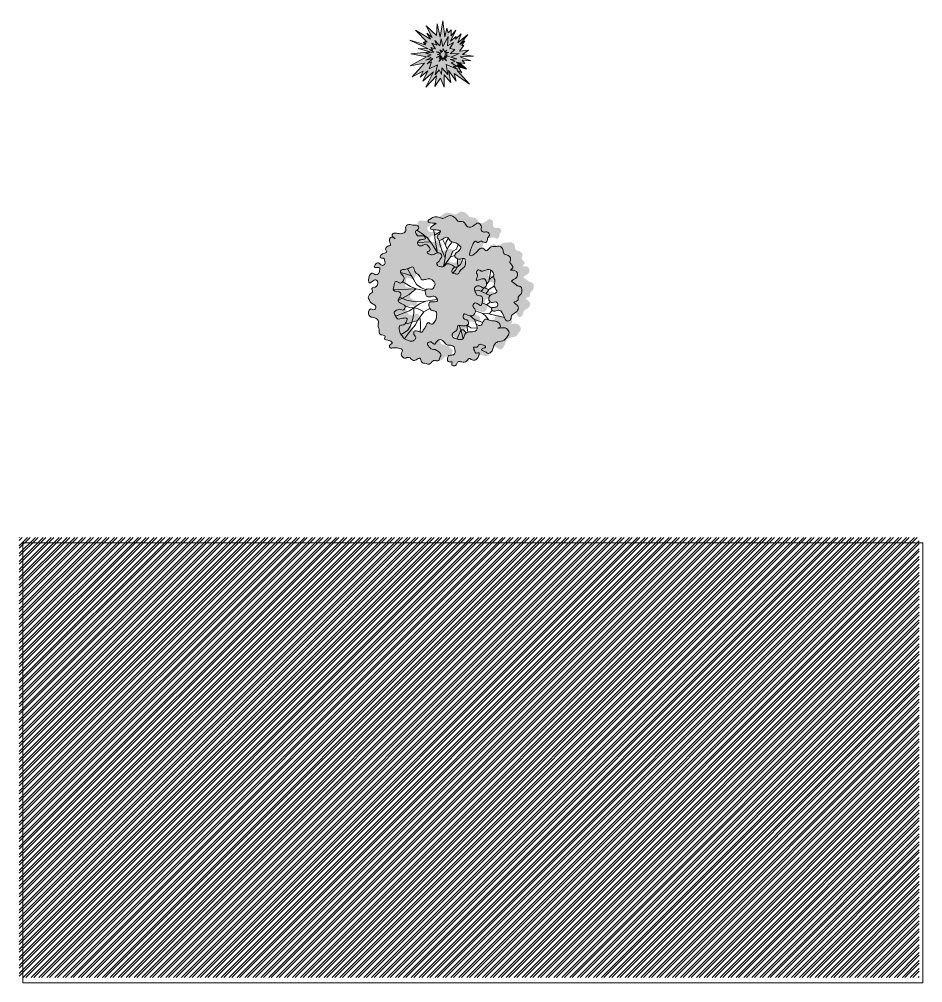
# Model space of a CAD drawing. Header units: metres. Extents: x 180 to 3220, y 13789 to 15035.
# Drawn here: x 1075.29 to 1093.44, y 13788.71 to 13808.06 of the extents above; entities that cross this region are included whole.
import ezdxf

# ---------------------------------------------------------------- set-up
doc = ezdxf.new("R2010")
doc.units = ezdxf.units.M
doc.header["$MEASUREMENT"] = 0
doc.layers.add('04 Дендроплан (растения)', color=7, linetype='Continuous')
doc.layers.add('04 Мульча', color=7, linetype='Continuous')

# ---------------------------------------------------------------- blocks, each defined once
blk = doc.blocks.new('A$C061B213E')
at = {"layer": '04 Дендроплан (растения)', "lineweight": 0}
h = blk.add_hatch(color=256, dxfattribs=at)
h.dxf.hatch_style = 1
h.set_gradient(color1=(57, 76, 38), color2=(178, 204, 102), rotation=120, tint=1, name='SPHERICAL')
edge = h.paths.add_edge_path()
edge.add_spline(control_points=[(-1.519, -0.073), (-1.52, -0.037), (-1.407, -0.021), (-1.493, 0.099), (-1.324, 0.082), (-1.334, 0.264), (-1.441, 0.231), (-1.538, 0.135), (-1.531, 0.316), (-1.45, 0.403), (-1.392, 0.333), (-1.319, 0.366), (-1.306, 0.422), (-1.284, 0.525), (-1.434, 0.462), (-1.391, 0.559), (-1.321, 0.617), (-1.275, 0.514), (-1.18, 0.557), (-1.203, 0.622), (-1.211, 0.697), (-1.315, 0.669), (-1.277, 0.751), (-1.23, 0.775), (-1.134, 0.797), (-1.203, 0.866), (-1.151, 0.93), (-1.062, 0.928), (-1.113, 1.013), (-1.106, 1.087), (-1.043, 1.115), (-0.941, 1.036), (-1.09, 1.132), (-0.998, 1.202), (-0.913, 1.161), (-0.832, 1.177), (-0.761, 1.223), (-0.801, 1.302), (-0.727, 1.37), (-0.639, 1.337), (-0.509, 1.348), (-0.521, 1.245), (-0.601, 1.23), (-0.574, 1.166), (-0.538, 1.117), (-0.467, 1.135), (-0.406, 1.131), (-0.362, 1.067), (-0.448, 1.054), (-0.506, 1.05), (-0.55, 0.993), (-0.525, 0.925), (-0.448, 0.922), (-0.384, 0.978), (-0.322, 0.921), (-0.281, 0.871), (-0.301, 0.813), (-0.382, 0.814), (-0.282, 0.733), (-0.205, 0.759), (-0.12, 0.806), (-0.026, 0.732), (-0.091, 0.667), (-0.108, 0.608), (-0.171, 0.588), (-0.143, 0.528), (-0.092, 0.51), (-0.015, 0.496), (0.038, 0.583), (0.125, 0.557), (0.23, 0.501), (0.134, 0.453), (0.155, 0.373), (0.216, 0.365), (0.288, 0.352), (0.308, 0.451), (0.401, 0.488), (0.428, 0.581), (0.409, 0.705), (0.315, 0.644), (0.249, 0.669), (0.2, 0.711), (0.214, 0.779), (0.278, 0.813), (0.353, 0.899), (0.269, 0.958), (0.207, 1.007), (0.101, 1.006), (0.079, 1.124), (-0.013, 1.082), (-0.054, 1.052), (-0.11, 1.025), (-0.134, 1.076), (-0.161, 1.131), (-0.098, 1.159), (-0.064, 1.245), (-0.179, 1.245), (-0.31, 1.256), (-0.245, 1.341), (-0.114, 1.396), (-0.265, 1.374), (-0.36, 1.42), (-0.269, 1.477), (-0.202, 1.526), (-0.107, 1.501), (-0.01, 1.46), (0.087, 1.569), (0.215, 1.504), (0.27, 1.4), (0.406, 1.444), (0.445, 1.267), (0.59, 1.322), (0.665, 1.41), (0.763, 1.33), (0.719, 1.237), (0.794, 1.194), (0.862, 1.23), (0.928, 1.133), (0.849, 1.089), (0.871, 1.021), (0.796, 0.97), (0.733, 1.053), (0.669, 0.973), (0.621, 1.05), (0.558, 0.946), (0.536, 0.876), (0.468, 0.679), (0.646, 0.781), (0.685, 0.862), (0.781, 0.902), (0.845, 0.778), (0.912, 0.926), (1.017, 0.904), (1.111, 0.937), (1.188, 0.863), (1.168, 0.749), (1.284, 0.752), (1.343, 0.669), (1.282, 0.575), (1.425, 0.504), (1.279, 0.42), (1.456, 0.466), (1.502, 0.277), (1.284, 0.227), (1.421, 0.172), (1.461, 0.116), (1.556, 0.124), (1.575, -0.037), (1.466, -0.085), (1.492, -0.189), (1.354, -0.193), (1.455, -0.253), (1.502, -0.323), (1.439, -0.418), (1.332, -0.449), (1.349, -0.551), (1.257, -0.603), (1.182, -0.489), (1.135, -0.327), (1.024, -0.388), (0.951, -0.386), (0.936, -0.3), (1.017, -0.316), (1.086, -0.282), (1.05, -0.163), (0.948, -0.234), (0.875, -0.159), (0.902, -0.067), (0.974, -0.034), (1.096, -0.004), (0.964, 0.111), (1.034, 0.216), (0.976, 0.297), (0.999, 0.38), (0.938, 0.441), (0.842, 0.466), (0.758, 0.39), (0.667, 0.473), (0.629, 0.38), (0.692, 0.328), (0.591, 0.208), (0.728, 0.257), (0.811, 0.282), (0.848, 0.194), (0.846, 0.126), (0.788, 0.065), (0.728, 0.115), (0.658, 0.137), (0.581, 0.079), (0.622, 0.002), (0.645, -0.089), (0.765, -0.061), (0.762, -0.166), (0.756, -0.218), (0.726, -0.316), (0.639, -0.168), (0.536, -0.29), (0.634, -0.346), (0.615, -0.434), (0.549, -0.494), (0.47, -0.469), (0.376, -0.414), (0.364, -0.558), (0.476, -0.549), (0.495, -0.654), (0.412, -0.68), (0.348, -0.687), (0.244, -0.649), (0.278, -0.792), (0.141, -0.807), (0.16, -0.917), (0.242, -0.939), (0.308, -0.961), (0.391, -0.944), (0.393, -0.842), (0.491, -0.785), (0.591, -0.813), (0.693, -0.733), (0.604, -0.618), (0.741, -0.714), (0.765, -0.6), (0.826, -0.526), (0.909, -0.581), (1.003, -0.571), (1.093, -0.604), (1.144, -0.702), (1.026, -0.742), (1.208, -0.696), (1.271, -0.749), (1.309, -0.832), (1.252, -0.897), (1.197, -0.992), (1.082, -0.982), (0.98, -1.058), (0.984, -1.167), (0.879, -1.256), (0.822, -1.19), (0.68, -1.146), (0.879, -1.113), (0.761, -1.054), (0.687, -1.042), (0.666, -1.125), (0.567, -1.085), (0.599, -1.179), (0.629, -1.247), (0.713, -1.197), (0.68, -1.318), (0.626, -1.381), (0.546, -1.366), (0.494, -1.312), (0.444, -1.413), (0.357, -1.412), (0.264, -1.381), (0.247, -1.456), (0.197, -1.498), (0.125, -1.464), (0.176, -1.383), (0.067, -1.426), (0.05, -1.329), (0.084, -1.263), (0.148, -1.274), (0.211, -1.246), (0.217, -1.166), (0.194, -1.074), (0.104, -1.07), (0.022, -1.06), (-0.014, -0.988), (-0.085, -0.944), (-0.157, -0.979), (-0.206, -1.088), (-0.26, -0.979), (-0.361, -1.018), (-0.318, -1.1), (-0.266, -1.154), (-0.177, -1.151), (-0.125, -1.198), (-0.057, -1.25), (-0.095, -1.319), (-0.121, -1.407), (-0.211, -1.352), (-0.26, -1.411), (-0.308, -1.465), (-0.378, -1.426), (-0.472, -1.433), (-0.478, -1.298), (-0.567, -1.364), (-0.65, -1.387), (-0.703, -1.28), (-0.803, -1.353), (-0.863, -1.285), (-0.875, -1.221), (-0.811, -1.155), (-0.94, -1.12), (-1.009, -1.112), (-1.091, -1.137), (-1.122, -1.06), (-1.021, -1.036), (-1.11, -0.953), (-1.24, -0.97), (-1.154, -0.866), (-1.34, -0.871), (-1.3, -0.752), (-1.351, -0.68), (-1.3, -0.589), (-1.391, -0.499), (-1.491, -0.514), (-1.531, -0.442), (-1.531, -0.379), (-1.475, -0.32), (-1.406, -0.378), (-1.361, -0.299), (-1.416, -0.242), (-1.491, -0.223), (-1.509, -0.157), (-1.542, -0.108), (-1.519, -0.084), (-1.519, -0.073)], knot_values=[0, 0, 0, 0, 0.144623, 0.231167, 0.368861, 0.533358, 0.626687, 0.740408, 0.935226, 1.031861, 1.128241, 1.198256, 1.294402, 1.368689, 1.507955, 1.574673, 1.679777, 1.79119, 1.883627, 1.959993, 2.039207, 2.131319, 2.201489, 2.277769, 2.379891, 2.45347, 2.54984, 2.629417, 2.713756, 2.836131, 2.877797, 2.974434, 3.098533, 3.174839, 3.310795, 3.448506, 3.489216, 3.62255, 3.689433, 3.833718, 3.988827, 4.05943, 4.152735, 4.217846, 4.281087, 4.383199, 4.466591, 4.525335, 4.60464, 4.706041, 4.777196, 4.850967, 4.941557, 5.035937, 5.13954, 5.219117, 5.28068, 5.339424, 5.435055, 5.564599, 5.681514, 5.792988, 5.892227, 5.976975, 6.036908, 6.095646, 6.173749, 6.252212, 6.380922, 6.484525, 6.602635, 6.692872, 6.777965, 6.844717, 6.928444, 7.02051, 7.167213, 7.282, 7.407383, 7.507264, 7.609206, 7.678412, 7.741177, 7.842553, 7.980652, 8.063007, 8.187574, 8.307662, 8.420868, 8.524456, 8.606097, 8.65359, 8.733663, 8.78115, 8.875736, 8.947733, 9.070923, 9.223371, 9.297752, 9.425798, 9.577891, 9.656402, 9.742281, 9.880076, 10.010368, 10.101704, 10.271449, 10.469408, 10.556507, 10.704089, 10.878467, 11.055291, 11.171089, 11.284149, 11.417731, 11.482645, 11.567427, 11.68373, 11.77169, 11.843492, 11.921933, 12.039354, 12.124248, 12.185085, 12.279334, 12.442083, 12.611011, 12.797738, 12.921046, 13.015017, 13.129765, 13.27535, 13.406716, 13.521304, 13.644281, 13.753137, 13.886642, 13.991763, 14.093139, 14.248215, 14.338926, 14.451134, 14.636917, 14.813923, 14.953979, 15.006047, 15.083831, 15.270441, 15.402543, 15.48891, 15.598301, 15.682028, 15.794092, 15.927518, 16.058446, 16.173604, 16.260996, 16.378012, 16.633999, 16.747204, 16.817387, 16.885538, 16.980265, 17.054418, 17.157369, 17.299589, 17.380857, 17.502298, 17.608515, 17.708493, 17.875073, 18.018008, 18.132164, 18.220812, 18.330672, 18.42764, 18.594846, 18.685597, 18.781631, 18.83834, 18.974753, 19.095535, 19.196942, 19.302834, 19.396624, 19.471771, 19.573189, 19.64865, 19.757506, 19.853667, 19.959896, 20.083661, 20.173311, 20.285247, 20.335982, 20.497146, 20.604648, 20.73546, 20.822811, 20.919446, 21.052361, 21.138111, 21.251311, 21.378508, 21.468801, 21.559641, 21.663684, 21.760796, 21.866457, 22.044178, 22.114637, 22.23047, 22.341438, 22.400666, 22.529106, 22.668332, 22.783263, 22.938439, 23.01956, 23.126312, 23.267144, 23.355432, 23.45979, 23.589203, 23.728577, 23.835857, 23.898351, 24.043906, 24.189962, 24.256212, 24.371649, 24.490581, 24.67199, 24.766696, 24.956099, 25.083087, 25.169948, 25.292933, 25.419422, 25.526836, 25.615518, 25.691414, 25.778638, 25.869312, 25.961297, 26.024928, 26.121298, 26.263466, 26.360434, 26.407027, 26.517617, 26.650303, 26.74818, 26.826653, 26.905094, 26.978885, 27.046871, 27.126191, 27.241376, 27.314599, 27.389769, 27.472839, 27.551312, 27.683547, 27.788448, 27.871841, 27.999501, 28.077604, 28.175679, 28.291585, 28.394565, 28.492933, 28.567087, 28.697918, 28.77954, 28.894137, 28.975271, 29.07451, 29.169691, 29.264917, 29.370694, 29.435998, 29.525045, 29.645134, 29.756428, 29.862319, 29.956635, 30.074745, 30.200153, 30.306664, 30.366297, 30.449133, 30.570729, 30.713328, 30.79014, 30.852634, 30.945669, 31.037541, 31.189615, 31.243213, 31.410359, 31.536232, 31.621622, 31.733558, 31.886269, 32.00739, 32.09115, 32.172123, 32.250875, 32.347965, 32.418568, 32.512539, 32.612542, 32.705135, 32.769699, 32.813194, 32.813194, 32.813194, 32.813194], degree=3, periodic=0)
edge = h.paths.add_edge_path(flags=16)
edge.add_spline(control_points=[(-0.826, -0.917), (-0.845, -0.894), (-0.883, -0.844), (-0.918, -0.766), (-0.914, -0.654), (-0.821, -0.669), (-0.774, -0.615), (-0.717, -0.517), (-0.851, -0.52), (-0.944, -0.563), (-0.985, -0.477), (-1.032, -0.396), (-0.948, -0.356), (-0.886, -0.337), (-0.821, -0.393), (-0.76, -0.253), (-0.876, -0.241), (-0.958, -0.165), (-0.883, -0.098), (-0.867, 0.028), (-1.053, -0.006), (-1.012, 0.119), (-0.998, 0.258), (-0.893, 0.157), (-0.826, 0.215), (-0.791, 0.31), (-0.893, 0.358), (-0.879, 0.459), (-0.783, 0.449), (-0.718, 0.476), (-0.618, 0.526), (-0.609, 0.425), (-0.565, 0.372), (-0.494, 0.334), (-0.471, 0.228), (-0.374, 0.258), (-0.288, 0.275), (-0.219, 0.224), (-0.175, 0.155), (-0.216, 0.117), (-0.222, 0.031), (-0.328, 0.085), (-0.405, 0.028), (-0.372, -0.026), (-0.375, -0.093), (-0.287, -0.106), (-0.216, -0.065), (-0.158, -0.115), (-0.121, -0.199), (-0.229, -0.193), (-0.313, -0.193), (-0.32, -0.273), (-0.298, -0.329), (-0.255, -0.39), (-0.156, -0.367), (-0.156, -0.469), (-0.167, -0.543), (-0.2, -0.607), (-0.263, -0.666), (-0.339, -0.58), (-0.374, -0.697), (-0.416, -0.744), (-0.45, -0.82), (-0.524, -0.787), (-0.616, -0.761), (-0.626, -0.862), (-0.566, -0.899), (-0.59, -0.956), (-0.638, -0.993), (-0.712, -0.985), (-0.773, -0.952), (-0.813, -0.933), (-0.826, -0.917)], knot_values=[0, 0, 0, 0, 0.119147, 0.244704, 0.355195, 0.456841, 0.525213, 0.64652, 0.761794, 0.906015, 0.999107, 1.102214, 1.21292, 1.287506, 1.35766, 1.479239, 1.62773, 1.713089, 1.858081, 1.936445, 2.136108, 2.227757, 2.383509, 2.506371, 2.592801, 2.687321, 2.856666, 2.919037, 3.017629, 3.155387, 3.246677, 3.353704, 3.442539, 3.52579, 3.669986, 3.756325, 3.869148, 4.011227, 4.081037, 4.138722, 4.206699, 4.365743, 4.440415, 4.505889, 4.585073, 4.671725, 4.788569, 4.878809, 4.948708, 5.073582, 5.166391, 5.253695, 5.327262, 5.415765, 5.519566, 5.621336, 5.725491, 5.831081, 5.911981, 6.005594, 6.125346, 6.227321, 6.306075, 6.391977, 6.508685, 6.596002, 6.686109, 6.737432, 6.809051, 6.915906, 7.005912, 7.085383, 7.085383, 7.085383, 7.085383], degree=3, periodic=0)
h = blk.add_hatch(color=256, dxfattribs=at)
h.dxf.hatch_style = 1
h.set_gradient(color1=(124, 121, 85), color2=(56, 64, 32), rotation=120, tint=1, name='INVSPHERICAL')
edge = h.paths.add_edge_path()
edge.add_spline(control_points=[(-1.282, 0.007), (-1.282, 0.043), (-1.169, 0.059), (-1.256, 0.179), (-1.086, 0.162), (-1.096, 0.344), (-1.203, 0.311), (-1.3, 0.215), (-1.293, 0.396), (-1.212, 0.483), (-1.154, 0.413), (-1.082, 0.446), (-1.068, 0.503), (-1.046, 0.605), (-1.196, 0.542), (-1.154, 0.639), (-1.083, 0.697), (-1.037, 0.594), (-0.942, 0.637), (-0.965, 0.702), (-0.973, 0.777), (-1.078, 0.749), (-1.039, 0.831), (-0.992, 0.855), (-0.896, 0.877), (-0.965, 0.946), (-0.914, 1.01), (-0.824, 1.008), (-0.875, 1.093), (-0.868, 1.167), (-0.805, 1.195), (-0.703, 1.116), (-0.853, 1.212), (-0.76, 1.282), (-0.675, 1.241), (-0.594, 1.257), (-0.523, 1.303), (-0.563, 1.382), (-0.489, 1.45), (-0.401, 1.417), (-0.271, 1.428), (-0.283, 1.325), (-0.363, 1.31), (-0.336, 1.246), (-0.3, 1.197), (-0.229, 1.215), (-0.168, 1.211), (-0.124, 1.147), (-0.21, 1.134), (-0.268, 1.13), (-0.312, 1.073), (-0.287, 1.005), (-0.21, 1.002), (-0.146, 1.058), (-0.084, 1.001), (-0.043, 0.951), (-0.063, 0.893), (-0.144, 0.894), (-0.045, 0.813), (0.033, 0.839), (0.118, 0.886), (0.212, 0.812), (0.147, 0.747), (0.13, 0.688), (0.067, 0.668), (0.095, 0.608), (0.145, 0.59), (0.223, 0.576), (0.276, 0.663), (0.362, 0.637), (0.468, 0.581), (0.372, 0.533), (0.392, 0.453), (0.454, 0.445), (0.526, 0.432), (0.545, 0.531), (0.639, 0.568), (0.665, 0.661), (0.647, 0.785), (0.553, 0.724), (0.487, 0.749), (0.437, 0.791), (0.451, 0.859), (0.516, 0.893), (0.59, 0.979), (0.506, 1.038), (0.445, 1.087), (0.339, 1.086), (0.317, 1.204), (0.225, 1.162), (0.183, 1.132), (0.127, 1.105), (0.104, 1.156), (0.077, 1.211), (0.14, 1.239), (0.174, 1.325), (0.059, 1.325), (-0.073, 1.336), (-0.007, 1.421), (0.124, 1.476), (-0.027, 1.454), (-0.122, 1.5), (-0.031, 1.557), (0.036, 1.606), (0.131, 1.581), (0.228, 1.54), (0.325, 1.649), (0.452, 1.584), (0.508, 1.48), (0.643, 1.524), (0.683, 1.347), (0.827, 1.402), (0.903, 1.49), (1.001, 1.41), (0.957, 1.317), (1.032, 1.274), (1.099, 1.31), (1.166, 1.213), (1.087, 1.169), (1.109, 1.101), (1.033, 1.05), (0.971, 1.133), (0.907, 1.053), (0.859, 1.13), (0.796, 1.026), (0.774, 0.956), (0.706, 0.759), (0.884, 0.861), (0.923, 0.942), (1.019, 0.982), (1.083, 0.858), (1.15, 1.006), (1.255, 0.984), (1.349, 1.017), (1.426, 0.943), (1.405, 0.829), (1.522, 0.832), (1.581, 0.749), (1.52, 0.655), (1.662, 0.584), (1.517, 0.5), (1.694, 0.546), (1.74, 0.357), (1.522, 0.307), (1.659, 0.252), (1.699, 0.196), (1.794, 0.204), (1.813, 0.043), (1.704, -0.005), (1.729, -0.109), (1.592, -0.113), (1.693, -0.173), (1.74, -0.243), (1.677, -0.338), (1.57, -0.369), (1.586, -0.471), (1.495, -0.523), (1.42, -0.409), (1.373, -0.247), (1.262, -0.308), (1.189, -0.306), (1.174, -0.22), (1.255, -0.236), (1.324, -0.202), (1.288, -0.083), (1.186, -0.154), (1.113, -0.079), (1.14, 0.013), (1.212, 0.046), (1.334, 0.076), (1.202, 0.191), (1.272, 0.296), (1.214, 0.377), (1.237, 0.46), (1.176, 0.521), (1.08, 0.546), (0.996, 0.47), (0.905, 0.553), (0.867, 0.46), (0.93, 0.408), (0.829, 0.288), (0.966, 0.337), (1.049, 0.362), (1.085, 0.274), (1.084, 0.206), (1.025, 0.145), (0.966, 0.195), (0.896, 0.217), (0.819, 0.159), (0.859, 0.082), (0.883, -0.009), (1.002, 0.019), (1, -0.086), (0.994, -0.138), (0.964, -0.236), (0.876, -0.088), (0.774, -0.21), (0.872, -0.266), (0.853, -0.354), (0.786, -0.414), (0.708, -0.389), (0.614, -0.334), (0.602, -0.478), (0.714, -0.469), (0.733, -0.574), (0.65, -0.6), (0.586, -0.607), (0.482, -0.569), (0.515, -0.712), (0.379, -0.727), (0.398, -0.837), (0.48, -0.859), (0.546, -0.881), (0.629, -0.864), (0.63, -0.762), (0.729, -0.705), (0.829, -0.733), (0.931, -0.653), (0.842, -0.538), (0.979, -0.634), (1.003, -0.52), (1.064, -0.446), (1.147, -0.501), (1.241, -0.491), (1.33, -0.524), (1.382, -0.622), (1.264, -0.662), (1.446, -0.616), (1.509, -0.669), (1.547, -0.752), (1.49, -0.817), (1.435, -0.912), (1.32, -0.902), (1.218, -0.978), (1.222, -1.087), (1.117, -1.176), (1.06, -1.11), (0.918, -1.066), (1.116, -1.033), (0.999, -0.974), (0.924, -0.962), (0.904, -1.045), (0.805, -1.005), (0.837, -1.099), (0.867, -1.167), (0.951, -1.117), (0.918, -1.238), (0.864, -1.301), (0.784, -1.286), (0.732, -1.232), (0.682, -1.333), (0.595, -1.332), (0.502, -1.301), (0.484, -1.376), (0.435, -1.418), (0.363, -1.384), (0.414, -1.303), (0.304, -1.346), (0.287, -1.249), (0.322, -1.183), (0.386, -1.194), (0.449, -1.166), (0.454, -1.086), (0.432, -0.994), (0.342, -0.99), (0.259, -0.98), (0.224, -0.908), (0.153, -0.864), (0.081, -0.899), (0.032, -1.008), (-0.022, -0.899), (-0.123, -0.938), (-0.08, -1.02), (-0.028, -1.074), (0.061, -1.071), (0.113, -1.118), (0.181, -1.17), (0.143, -1.239), (0.117, -1.327), (0.027, -1.272), (-0.022, -1.331), (-0.07, -1.385), (-0.14, -1.346), (-0.234, -1.353), (-0.24, -1.218), (-0.329, -1.284), (-0.412, -1.307), (-0.465, -1.2), (-0.565, -1.273), (-0.626, -1.205), (-0.638, -1.141), (-0.573, -1.075), (-0.702, -1.04), (-0.771, -1.032), (-0.853, -1.057), (-0.884, -0.98), (-0.783, -0.956), (-0.872, -0.873), (-1.002, -0.89), (-0.916, -0.786), (-1.102, -0.791), (-1.062, -0.672), (-1.114, -0.6), (-1.062, -0.509), (-1.153, -0.419), (-1.253, -0.434), (-1.293, -0.362), (-1.293, -0.299), (-1.237, -0.24), (-1.168, -0.298), (-1.123, -0.219), (-1.178, -0.162), (-1.254, -0.143), (-1.271, -0.077), (-1.304, -0.028), (-1.281, -0.004), (-1.282, 0.007)], knot_values=[0, 0, 0, 0, 0.144623, 0.231167, 0.368861, 0.533358, 0.626687, 0.740408, 0.935226, 1.031861, 1.128241, 1.198256, 1.294402, 1.368689, 1.507955, 1.574673, 1.679777, 1.79119, 1.883627, 1.959993, 2.039207, 2.131319, 2.201489, 2.277769, 2.379891, 2.45347, 2.54984, 2.629417, 2.713756, 2.836131, 2.877797, 2.974434, 3.098533, 3.174839, 3.310795, 3.448506, 3.489216, 3.62255, 3.689433, 3.833718, 3.988827, 4.05943, 4.152735, 4.217846, 4.281087, 4.383199, 4.466591, 4.525335, 4.60464, 4.706041, 4.777196, 4.850967, 4.941557, 5.035937, 5.13954, 5.219117, 5.28068, 5.339424, 5.435055, 5.564599, 5.681514, 5.792988, 5.892227, 5.976975, 6.036908, 6.095646, 6.173749, 6.252212, 6.380922, 6.484525, 6.602635, 6.692872, 6.777965, 6.844717, 6.928444, 7.02051, 7.167213, 7.282, 7.407383, 7.507264, 7.609206, 7.678412, 7.741177, 7.842553, 7.980652, 8.063007, 8.187574, 8.307662, 8.420868, 8.524456, 8.606097, 8.65359, 8.733663, 8.78115, 8.875736, 8.947733, 9.070923, 9.223371, 9.297752, 9.425798, 9.577891, 9.656402, 9.742281, 9.880076, 10.010368, 10.101704, 10.271449, 10.469408, 10.556507, 10.704089, 10.878467, 11.055291, 11.171089, 11.284149, 11.417731, 11.482645, 11.567427, 11.68373, 11.77169, 11.843492, 11.921933, 12.039354, 12.124248, 12.185085, 12.279334, 12.442083, 12.611011, 12.797738, 12.921046, 13.015017, 13.129765, 13.27535, 13.406716, 13.521304, 13.644281, 13.753137, 13.886642, 13.991763, 14.093139, 14.248215, 14.338926, 14.451134, 14.636917, 14.813923, 14.953979, 15.006047, 15.083831, 15.270441, 15.402543, 15.48891, 15.598301, 15.682028, 15.794092, 15.927518, 16.058446, 16.173604, 16.260996, 16.378012, 16.633999, 16.747204, 16.817387, 16.885538, 16.980265, 17.054418, 17.157369, 17.299589, 17.380857, 17.502298, 17.608515, 17.708493, 17.875073, 18.018008, 18.132164, 18.220812, 18.330672, 18.42764, 18.594846, 18.685597, 18.781631, 18.83834, 18.974753, 19.095535, 19.196942, 19.302834, 19.396624, 19.471771, 19.573189, 19.64865, 19.757506, 19.853667, 19.959896, 20.083661, 20.173311, 20.285247, 20.335982, 20.497146, 20.604648, 20.73546, 20.822811, 20.919446, 21.052361, 21.138111, 21.251311, 21.378508, 21.468801, 21.559641, 21.663684, 21.760796, 21.866457, 22.044178, 22.114637, 22.23047, 22.341438, 22.400666, 22.529106, 22.668332, 22.783263, 22.938439, 23.01956, 23.126312, 23.267144, 23.355432, 23.45979, 23.589203, 23.728577, 23.835857, 23.898351, 24.043906, 24.189962, 24.256212, 24.371649, 24.490581, 24.67199, 24.766696, 24.956099, 25.083087, 25.169948, 25.292933, 25.419422, 25.526836, 25.615518, 25.691414, 25.778638, 25.869312, 25.961297, 26.024928, 26.121298, 26.263466, 26.360434, 26.407027, 26.517617, 26.650303, 26.74818, 26.826653, 26.905094, 26.978885, 27.046871, 27.126191, 27.241376, 27.314599, 27.389769, 27.472839, 27.551312, 27.683547, 27.788448, 27.871841, 27.999501, 28.077604, 28.175679, 28.291585, 28.394565, 28.492933, 28.567087, 28.697918, 28.77954, 28.894137, 28.975271, 29.07451, 29.169691, 29.264917, 29.370694, 29.435998, 29.525045, 29.645134, 29.756428, 29.862319, 29.956635, 30.074745, 30.200153, 30.306664, 30.366297, 30.449133, 30.570729, 30.713328, 30.79014, 30.852634, 30.945669, 31.037541, 31.189615, 31.243213, 31.410359, 31.536232, 31.621622, 31.733558, 31.886269, 32.00739, 32.09115, 32.172123, 32.250875, 32.347965, 32.418568, 32.512539, 32.612542, 32.705135, 32.769699, 32.813194, 32.813194, 32.813194, 32.813194], degree=3, periodic=0)
edge = h.paths.add_edge_path(flags=16)
edge.add_spline(control_points=[(-0.588, -0.837), (-0.607, -0.814), (-0.645, -0.764), (-0.68, -0.686), (-0.676, -0.574), (-0.583, -0.589), (-0.536, -0.535), (-0.479, -0.437), (-0.613, -0.44), (-0.706, -0.483), (-0.747, -0.397), (-0.794, -0.316), (-0.711, -0.276), (-0.648, -0.257), (-0.583, -0.313), (-0.522, -0.173), (-0.638, -0.161), (-0.721, -0.085), (-0.645, -0.018), (-0.629, 0.108), (-0.815, 0.074), (-0.774, 0.199), (-0.76, 0.338), (-0.655, 0.237), (-0.589, 0.295), (-0.554, 0.39), (-0.655, 0.438), (-0.641, 0.539), (-0.545, 0.529), (-0.481, 0.556), (-0.38, 0.606), (-0.372, 0.505), (-0.327, 0.452), (-0.256, 0.414), (-0.233, 0.308), (-0.136, 0.338), (-0.051, 0.355), (0.019, 0.304), (0.063, 0.235), (0.022, 0.197), (0.016, 0.111), (-0.09, 0.165), (-0.167, 0.108), (-0.134, 0.054), (-0.137, -0.013), (-0.049, -0.026), (0.022, 0.015), (0.08, -0.035), (0.117, -0.119), (0.009, -0.113), (-0.075, -0.113), (-0.082, -0.193), (-0.06, -0.249), (-0.017, -0.31), (0.082, -0.287), (0.081, -0.389), (0.071, -0.463), (0.037, -0.527), (-0.025, -0.586), (-0.101, -0.5), (-0.136, -0.617), (-0.178, -0.664), (-0.212, -0.74), (-0.287, -0.707), (-0.378, -0.681), (-0.388, -0.782), (-0.328, -0.819), (-0.353, -0.876), (-0.4, -0.913), (-0.475, -0.905), (-0.535, -0.872), (-0.575, -0.853), (-0.588, -0.837)], knot_values=[0, 0, 0, 0, 0.119147, 0.244704, 0.355195, 0.456841, 0.525213, 0.64652, 0.761794, 0.906015, 0.999107, 1.102214, 1.21292, 1.287506, 1.35766, 1.479239, 1.62773, 1.713089, 1.858081, 1.936445, 2.136108, 2.227757, 2.383509, 2.506371, 2.592801, 2.687321, 2.856666, 2.919037, 3.017629, 3.155387, 3.246677, 3.353704, 3.442539, 3.52579, 3.669986, 3.756325, 3.869148, 4.011227, 4.081037, 4.138722, 4.206699, 4.365743, 4.440415, 4.505889, 4.585073, 4.671725, 4.788569, 4.878809, 4.948708, 5.073582, 5.166391, 5.253695, 5.327262, 5.415765, 5.519566, 5.621336, 5.725491, 5.831081, 5.911981, 6.005594, 6.125346, 6.227321, 6.306075, 6.391977, 6.508685, 6.596002, 6.686109, 6.737432, 6.809051, 6.915906, 7.005912, 7.085383, 7.085383, 7.085383, 7.085383], degree=3, periodic=0)
for p, q in [((-0.557, 1.24), (-0.457, 1.174)), ((-0.457, 1.174), (-0.344, 1.086)), ((-0.201, 1.171), (-0.22, 1.25)), ((-0.194, 1.087), (-0.201, 1.171)), ((-0.199, 1.142), (-0.081, 1.215)), ((-0.286, 1.007), (-0.539, 0.995)), ((-0.344, 1.086), (-0.25, 0.959)), ((-0.166, 0.924), (-0.194, 1.087)), ((-0.107, 1.039), (-0.092, 0.959)), ((0.025, 0.928), (-0.041, 1.061)), ((0.019, 0.939), (0.036, 1.008)), ((0.036, 1.008), (0.078, 1.086)), ((0.073, 0.903), (0.153, 1.008)), ((-0.25, 0.959), (-0.139, 0.787)), ((-0.139, 0.787), (-0.166, 0.924)), ((-0.092, 0.959), (-0.053, 0.842)), ((-0.053, 0.842), (0.011, 0.69)), ((0.011, 0.69), (0.028, 0.795)), ((0.055, 0.86), (0.025, 0.928)), ((0.028, 0.795), (0.073, 0.903)), ((0.139, 0.762), (0.169, 0.822)), ((0.169, 0.822), (0.241, 0.864)), ((0.241, 0.864), (0.274, 0.955)), ((-0.021, 0.513), (0.051, 0.61)), ((-0.021, 0.513), (-0.002, 0.605)), ((-0.002, 0.605), (0.011, 0.69)), ((0.051, 0.61), (0.122, 0.71)), ((0.122, 0.71), (0.139, 0.762)), ((0.122, 0.71), (0.207, 0.736)), ((0.263, 0.578), (0.264, 0.666)), ((0.324, 0.555), (0.374, 0.676)), ((-0.735, 0.35), (-0.883, 0.395)), ((-0.66, 0.324), (-0.744, 0.467)), ((0.164, 0.381), (0.218, 0.439)), ((0.195, 0.497), (0.251, 0.497)), ((0.218, 0.439), (0.251, 0.497)), ((0.251, 0.497), (0.324, 0.555)), ((0.271, 0.513), (0.263, 0.578)), ((0.89, 0.212), (0.933, 0.435)), ((-0.805, 0.184), (-0.841, 0.207)), ((-0.659, 0.322), (-0.735, 0.35)), ((-0.616, 0.248), (-0.66, 0.324)), ((-0.561, 0.152), (-0.616, 0.248)), ((0.845, 0.16), (0.89, 0.212)), ((0.898, 0.254), (0.987, 0.318)), ((-0.92, 0.045), (-1.029, 0.05)), ((-0.725, 0.055), (-0.92, 0.045)), ((-0.686, 0.113), (-0.805, 0.184)), ((-0.568, 0.063), (-0.725, 0.055)), ((-0.568, 0.063), (-0.686, 0.113)), ((-0.568, 0.063), (-0.659, -0.003)), ((-0.391, 0.025), (-0.568, 0.063)), ((-0.477, 0.091), (-0.561, 0.152)), ((-0.374, 0.047), (-0.477, 0.091)), ((0.608, 0.026), (0.696, 0.034)), ((0.696, 0.034), (0.804, -0.018)), ((0.736, 0.015), (0.794, 0.085)), ((0.89, 0.05), (0.794, 0.085)), ((0.89, 0.05), (0.839, -0.035)), ((0.999, 0.12), (0.89, 0.05)), ((-0.796, -0.094), (-0.932, -0.169)), ((-0.767, -0.161), (-0.901, -0.104)), ((-0.708, -0.051), (-0.796, -0.094)), ((-0.587, -0.196), (-0.767, -0.161)), ((-0.659, -0.003), (-0.708, -0.051)), ((-0.378, -0.184), (-0.587, -0.196)), ((-0.378, -0.184), (-0.501, -0.24)), ((-0.146, -0.147), (-0.378, -0.184)), ((0.804, -0.018), (0.865, -0.048)), ((0.865, -0.048), (0.915, -0.072)), ((-0.701, -0.375), (-0.797, -0.409)), ((-0.715, -0.304), (-0.795, -0.276)), ((-0.617, -0.314), (-0.715, -0.304)), ((-0.617, -0.314), (-0.701, -0.375)), ((-0.501, -0.24), (-0.617, -0.314)), ((-0.545, -0.332), (-0.617, -0.314)), ((-0.617, -0.314), (-0.614, -0.416)), ((-0.478, -0.364), (-0.545, -0.332)), ((-0.417, -0.397), (-0.478, -0.364)), ((-0.294, -0.331), (-0.417, -0.397)), ((0.622, -0.377), (0.767, -0.428)), ((0.754, -0.22), (0.849, -0.256)), ((0.849, -0.256), (0.916, -0.197)), ((0.849, -0.256), (0.95, -0.321)), ((0.899, -0.438), (0.96, -0.374)), ((-0.797, -0.409), (-0.981, -0.487)), ((-0.629, -0.504), (-0.655, -0.604)), ((-0.542, -0.573), (-0.652, -0.603)), ((-0.614, -0.416), (-0.629, -0.504)), ((-0.542, -0.573), (-0.584, -0.657)), ((-0.417, -0.397), (-0.542, -0.573)), ((-0.495, -0.508), (-0.483, -0.612)), ((0.517, -0.479), (0.604, -0.553)), ((0.604, -0.553), (0.768, -0.615)), ((0.604, -0.553), (0.635, -0.648)), ((0.767, -0.428), (0.833, -0.486)), ((0.767, -0.428), (0.891, -0.436)), ((0.833, -0.486), (0.885, -0.561)), ((-0.739, -0.763), (-0.804, -0.816)), ((-0.74, -0.629), (-0.798, -0.641)), ((-0.652, -0.603), (-0.74, -0.629)), ((-0.688, -0.693), (-0.739, -0.763)), ((-0.657, -0.748), (-0.723, -0.829)), ((-0.655, -0.604), (-0.688, -0.693)), ((-0.584, -0.657), (-0.657, -0.748)), ((-0.484, -0.705), (-0.491, -0.802)), ((-0.483, -0.612), (-0.484, -0.705)), ((0.325, -0.761), (0.252, -0.943)), ((0.295, -0.669), (0.325, -0.761)), ((0.325, -0.761), (0.377, -0.933)), ((0.325, -0.761), (0.384, -0.761)), ((0.384, -0.761), (0.436, -0.823)), ((0.45, -0.667), (0.468, -0.805)), ((0.45, -0.667), (0.526, -0.718)), ((0.526, -0.718), (0.66, -0.724)), ((-0.804, -0.816), (-0.873, -0.853)), ((-0.723, -0.829), (-0.802, -0.937))]:
    blk.add_line(p, q, dxfattribs=at)
at = {"layer": '04 Дендроплан (растения)', "color": 79, "lineweight": 0, "true_color": 0x384020}
blk.add_line((0.891, -0.436), (1.202, -0.509), dxfattribs=at)
blk.add_open_spline([(-1.519, -0.073), (-1.52, -0.037), (-1.407, -0.021), (-1.493, 0.099), (-1.324, 0.082), (-1.334, 0.264), (-1.441, 0.231), (-1.538, 0.135), (-1.531, 0.316), (-1.45, 0.403), (-1.392, 0.333), (-1.319, 0.366), (-1.306, 0.422), (-1.284, 0.525), (-1.434, 0.462), (-1.391, 0.559), (-1.321, 0.617), (-1.275, 0.514), (-1.18, 0.557), (-1.203, 0.622), (-1.211, 0.697), (-1.315, 0.669), (-1.277, 0.751), (-1.23, 0.775), (-1.134, 0.797), (-1.203, 0.866), (-1.151, 0.93), (-1.062, 0.928), (-1.113, 1.013), (-1.106, 1.087), (-1.043, 1.115), (-0.941, 1.036), (-1.09, 1.132), (-0.998, 1.202), (-0.913, 1.161), (-0.832, 1.177), (-0.761, 1.223), (-0.801, 1.302), (-0.727, 1.37), (-0.639, 1.337), (-0.509, 1.348), (-0.521, 1.245), (-0.601, 1.23), (-0.574, 1.166), (-0.538, 1.117), (-0.467, 1.135), (-0.406, 1.131), (-0.362, 1.067), (-0.448, 1.054), (-0.506, 1.05), (-0.55, 0.993), (-0.525, 0.925), (-0.448, 0.922), (-0.384, 0.978), (-0.322, 0.921), (-0.281, 0.871), (-0.301, 0.813), (-0.382, 0.814), (-0.282, 0.733), (-0.205, 0.759), (-0.12, 0.806), (-0.026, 0.732), (-0.091, 0.667), (-0.108, 0.608), (-0.171, 0.588), (-0.143, 0.528), (-0.092, 0.51), (-0.015, 0.496), (0.038, 0.583), (0.125, 0.557), (0.23, 0.501), (0.134, 0.453), (0.155, 0.373), (0.216, 0.365), (0.288, 0.352), (0.308, 0.451), (0.401, 0.488), (0.428, 0.581), (0.409, 0.705), (0.315, 0.644), (0.249, 0.669), (0.2, 0.711), (0.214, 0.779), (0.278, 0.813), (0.353, 0.899), (0.269, 0.958), (0.207, 1.007), (0.101, 1.006), (0.079, 1.124), (-0.013, 1.082), (-0.054, 1.052), (-0.11, 1.025), (-0.134, 1.076), (-0.161, 1.131), (-0.098, 1.159), (-0.064, 1.245), (-0.179, 1.245), (-0.31, 1.256), (-0.245, 1.341), (-0.114, 1.396), (-0.265, 1.374), (-0.36, 1.42), (-0.269, 1.477), (-0.202, 1.526), (-0.107, 1.501), (-0.01, 1.46), (0.087, 1.569), (0.215, 1.504), (0.27, 1.4), (0.406, 1.444), (0.445, 1.267), (0.59, 1.322), (0.665, 1.41), (0.763, 1.33), (0.719, 1.237), (0.794, 1.194), (0.862, 1.23), (0.928, 1.133), (0.849, 1.089), (0.871, 1.021), (0.796, 0.97), (0.733, 1.053), (0.669, 0.973), (0.621, 1.05), (0.558, 0.946), (0.536, 0.876), (0.468, 0.679), (0.646, 0.781), (0.685, 0.862), (0.781, 0.902), (0.845, 0.778), (0.912, 0.926), (1.017, 0.904), (1.111, 0.937), (1.188, 0.863), (1.168, 0.749), (1.284, 0.752), (1.343, 0.669), (1.282, 0.575), (1.425, 0.504), (1.279, 0.42), (1.456, 0.466), (1.502, 0.277), (1.284, 0.227), (1.421, 0.172), (1.461, 0.116), (1.556, 0.124), (1.575, -0.037), (1.466, -0.085), (1.492, -0.189), (1.354, -0.193), (1.455, -0.253), (1.502, -0.323), (1.439, -0.418), (1.332, -0.449), (1.349, -0.551), (1.257, -0.603), (1.182, -0.489), (1.135, -0.327), (1.024, -0.388), (0.951, -0.386), (0.936, -0.3), (1.017, -0.316), (1.086, -0.282), (1.05, -0.163), (0.948, -0.234), (0.875, -0.159), (0.902, -0.067), (0.974, -0.034), (1.096, -0.004), (0.964, 0.111), (1.034, 0.216), (0.976, 0.297), (0.999, 0.38), (0.938, 0.441), (0.842, 0.466), (0.758, 0.39), (0.667, 0.473), (0.629, 0.38), (0.692, 0.328), (0.591, 0.208), (0.728, 0.257), (0.811, 0.282), (0.848, 0.194), (0.846, 0.126), (0.788, 0.065), (0.728, 0.115), (0.658, 0.137), (0.581, 0.079), (0.622, 0.002), (0.645, -0.089), (0.765, -0.061), (0.762, -0.166), (0.756, -0.218), (0.726, -0.316), (0.639, -0.168), (0.536, -0.29), (0.634, -0.346), (0.615, -0.434), (0.549, -0.494), (0.47, -0.469), (0.376, -0.414), (0.364, -0.558), (0.476, -0.549), (0.495, -0.654), (0.412, -0.68), (0.348, -0.687), (0.244, -0.649), (0.278, -0.792), (0.141, -0.807), (0.16, -0.917), (0.242, -0.939), (0.308, -0.961), (0.391, -0.944), (0.393, -0.842), (0.491, -0.785), (0.591, -0.813), (0.693, -0.733), (0.604, -0.618), (0.741, -0.714), (0.765, -0.6), (0.826, -0.526), (0.909, -0.581), (1.003, -0.571), (1.093, -0.604), (1.144, -0.702), (1.026, -0.742), (1.208, -0.696), (1.271, -0.749), (1.309, -0.832), (1.252, -0.897), (1.197, -0.992), (1.082, -0.982), (0.98, -1.058), (0.984, -1.167), (0.879, -1.256), (0.822, -1.19), (0.68, -1.146), (0.879, -1.113), (0.761, -1.054), (0.687, -1.042), (0.666, -1.125), (0.567, -1.085), (0.599, -1.179), (0.629, -1.247), (0.713, -1.197), (0.68, -1.318), (0.626, -1.381), (0.546, -1.366), (0.494, -1.312), (0.444, -1.413), (0.357, -1.412), (0.264, -1.381), (0.247, -1.456), (0.197, -1.498), (0.125, -1.464), (0.176, -1.383), (0.067, -1.426), (0.05, -1.329), (0.084, -1.263), (0.148, -1.274), (0.211, -1.246), (0.217, -1.166), (0.194, -1.074), (0.104, -1.07), (0.022, -1.06), (-0.014, -0.988), (-0.085, -0.944), (-0.157, -0.979), (-0.206, -1.088), (-0.26, -0.979), (-0.361, -1.018), (-0.318, -1.1), (-0.266, -1.154), (-0.177, -1.151), (-0.125, -1.198), (-0.057, -1.25), (-0.095, -1.319), (-0.121, -1.407), (-0.211, -1.352), (-0.26, -1.411), (-0.308, -1.465), (-0.378, -1.426), (-0.472, -1.433), (-0.478, -1.298), (-0.567, -1.364), (-0.65, -1.387), (-0.703, -1.28), (-0.803, -1.353), (-0.863, -1.285), (-0.875, -1.221), (-0.811, -1.155), (-0.94, -1.12), (-1.009, -1.112), (-1.091, -1.137), (-1.122, -1.06), (-1.021, -1.036), (-1.11, -0.953), (-1.24, -0.97), (-1.154, -0.866), (-1.34, -0.871), (-1.3, -0.752), (-1.351, -0.68), (-1.3, -0.589), (-1.391, -0.499), (-1.491, -0.514), (-1.531, -0.442), (-1.531, -0.379), (-1.475, -0.32), (-1.406, -0.378), (-1.361, -0.299), (-1.416, -0.242), (-1.491, -0.223), (-1.509, -0.157), (-1.542, -0.108), (-1.519, -0.084), (-1.519, -0.073)], degree=3, knots=[0, 0, 0, 0, 0.144623, 0.231167, 0.368861, 0.533358, 0.626687, 0.740408, 0.935226, 1.031861, 1.128241, 1.198256, 1.294402, 1.368689, 1.507955, 1.574673, 1.679777, 1.79119, 1.883627, 1.959993, 2.039207, 2.131319, 2.201489, 2.277769, 2.379891, 2.45347, 2.54984, 2.629417, 2.713756, 2.836131, 2.877797, 2.974434, 3.098533, 3.174839, 3.310795, 3.448506, 3.489216, 3.62255, 3.689433, 3.833718, 3.988827, 4.05943, 4.152735, 4.217846, 4.281087, 4.383199, 4.466591, 4.525335, 4.60464, 4.706041, 4.777196, 4.850967, 4.941557, 5.035937, 5.13954, 5.219117, 5.28068, 5.339424, 5.435055, 5.564599, 5.681514, 5.792988, 5.892227, 5.976975, 6.036908, 6.095646, 6.173749, 6.252212, 6.380922, 6.484525, 6.602635, 6.692872, 6.777965, 6.844717, 6.928444, 7.02051, 7.167213, 7.282, 7.407383, 7.507264, 7.609206, 7.678412, 7.741177, 7.842553, 7.980652, 8.063007, 8.187574, 8.307662, 8.420868, 8.524456, 8.606097, 8.65359, 8.733663, 8.78115, 8.875736, 8.947733, 9.070923, 9.223371, 9.297752, 9.425798, 9.577891, 9.656402, 9.742281, 9.880076, 10.010368, 10.101704, 10.271449, 10.469408, 10.556507, 10.704089, 10.878467, 11.055291, 11.171089, 11.284149, 11.417731, 11.482645, 11.567427, 11.68373, 11.77169, 11.843492, 11.921933, 12.039354, 12.124248, 12.185085, 12.279334, 12.442083, 12.611011, 12.797738, 12.921046, 13.015017, 13.129765, 13.27535, 13.406716, 13.521304, 13.644281, 13.753137, 13.886642, 13.991763, 14.093139, 14.248215, 14.338926, 14.451134, 14.636917, 14.813923, 14.953979, 15.006047, 15.083831, 15.270441, 15.402543, 15.48891, 15.598301, 15.682028, 15.794092, 15.927518, 16.058446, 16.173604, 16.260996, 16.378012, 16.633999, 16.747204, 16.817387, 16.885538, 16.980265, 17.054418, 17.157369, 17.299589, 17.380857, 17.502298, 17.608515, 17.708493, 17.875073, 18.018008, 18.132164, 18.220812, 18.330672, 18.42764, 18.594846, 18.685597, 18.781631, 18.83834, 18.974753, 19.095535, 19.196942, 19.302834, 19.396624, 19.471771, 19.573189, 19.64865, 19.757506, 19.853667, 19.959896, 20.083661, 20.173311, 20.285247, 20.335982, 20.497146, 20.604648, 20.73546, 20.822811, 20.919446, 21.052361, 21.138111, 21.251311, 21.378508, 21.468801, 21.559641, 21.663684, 21.760796, 21.866457, 22.044178, 22.114637, 22.23047, 22.341438, 22.400666, 22.529106, 22.668332, 22.783263, 22.938439, 23.01956, 23.126312, 23.267144, 23.355432, 23.45979, 23.589203, 23.728577, 23.835857, 23.898351, 24.043906, 24.189962, 24.256212, 24.371649, 24.490581, 24.67199, 24.766696, 24.956099, 25.083087, 25.169948, 25.292933, 25.419422, 25.526836, 25.615518, 25.691414, 25.778638, 25.869312, 25.961297, 26.024928, 26.121298, 26.263466, 26.360434, 26.407027, 26.517617, 26.650303, 26.74818, 26.826653, 26.905094, 26.978885, 27.046871, 27.126191, 27.241376, 27.314599, 27.389769, 27.472839, 27.551312, 27.683547, 27.788448, 27.871841, 27.999501, 28.077604, 28.175679, 28.291585, 28.394565, 28.492933, 28.567087, 28.697918, 28.77954, 28.894137, 28.975271, 29.07451, 29.169691, 29.264917, 29.370694, 29.435998, 29.525045, 29.645134, 29.756428, 29.862319, 29.956635, 30.074745, 30.200153, 30.306664, 30.366297, 30.449133, 30.570729, 30.713328, 30.79014, 30.852634, 30.945669, 31.037541, 31.189615, 31.243213, 31.410359, 31.536232, 31.621622, 31.733558, 31.886269, 32.00739, 32.09115, 32.172123, 32.250875, 32.347965, 32.418568, 32.512539, 32.612542, 32.705135, 32.769699, 32.813194, 32.813194, 32.813194, 32.813194], dxfattribs=at)
at = {"layer": '04 Дендроплан (растения)', "lineweight": 0}
blk.add_open_spline([(-0.826, -0.917), (-0.845, -0.894), (-0.883, -0.844), (-0.918, -0.766), (-0.914, -0.654), (-0.821, -0.669), (-0.774, -0.615), (-0.717, -0.517), (-0.851, -0.52), (-0.944, -0.563), (-0.985, -0.477), (-1.032, -0.396), (-0.948, -0.356), (-0.886, -0.337), (-0.821, -0.393), (-0.76, -0.253), (-0.876, -0.241), (-0.958, -0.165), (-0.883, -0.098), (-0.867, 0.028), (-1.053, -0.006), (-1.012, 0.119), (-0.998, 0.258), (-0.893, 0.157), (-0.826, 0.215), (-0.791, 0.31), (-0.893, 0.358), (-0.879, 0.459), (-0.783, 0.449), (-0.718, 0.476), (-0.618, 0.526), (-0.609, 0.425), (-0.565, 0.372), (-0.494, 0.334), (-0.471, 0.228), (-0.374, 0.258), (-0.288, 0.275), (-0.219, 0.224), (-0.175, 0.155), (-0.216, 0.117), (-0.222, 0.031), (-0.328, 0.085), (-0.405, 0.028), (-0.372, -0.026), (-0.375, -0.093), (-0.287, -0.106), (-0.216, -0.065), (-0.158, -0.115), (-0.121, -0.199), (-0.229, -0.193), (-0.313, -0.193), (-0.32, -0.273), (-0.298, -0.329), (-0.255, -0.39), (-0.156, -0.367), (-0.156, -0.469), (-0.167, -0.543), (-0.2, -0.607), (-0.263, -0.666), (-0.339, -0.58), (-0.374, -0.697), (-0.416, -0.744), (-0.45, -0.82), (-0.524, -0.787), (-0.616, -0.761), (-0.626, -0.862), (-0.566, -0.899), (-0.59, -0.956), (-0.638, -0.993), (-0.712, -0.985), (-0.773, -0.952), (-0.813, -0.933), (-0.826, -0.917)], degree=3, knots=[0, 0, 0, 0, 0.119147, 0.244704, 0.355195, 0.456841, 0.525213, 0.64652, 0.761794, 0.906015, 0.999107, 1.102214, 1.21292, 1.287506, 1.35766, 1.479239, 1.62773, 1.713089, 1.858081, 1.936445, 2.136108, 2.227757, 2.383509, 2.506371, 2.592801, 2.687321, 2.856666, 2.919037, 3.017629, 3.155387, 3.246677, 3.353704, 3.442539, 3.52579, 3.669986, 3.756325, 3.869148, 4.011227, 4.081037, 4.138722, 4.206699, 4.365743, 4.440415, 4.505889, 4.585073, 4.671725, 4.788569, 4.878809, 4.948708, 5.073582, 5.166391, 5.253695, 5.327262, 5.415765, 5.519566, 5.621336, 5.725491, 5.831081, 5.911981, 6.005594, 6.125346, 6.227321, 6.306075, 6.391977, 6.508685, 6.596002, 6.686109, 6.737432, 6.809051, 6.915906, 7.005912, 7.085383, 7.085383, 7.085383, 7.085383], dxfattribs=at)
blk = doc.blocks.new('A$C1D096A9C')
at = {"layer": '04 Дендроплан (растения)', "lineweight": 0}
for points in [[(-0.128, -0.222), (-0.175, -0.307), (-0.104, -0.246), (-0.179, -0.408), (-0.046, -0.268), (-0.026, -0.424), (0.004, -0.241), (0.052, -0.463), (0.065, -0.244), (0.101, -0.362), (0.116, -0.294), (0.156, -0.337), (0.153, -0.255), (0.22, -0.328), (0.143, -0.182), (0.222, -0.242), (0.212, -0.206), (0.289, -0.272), (0.239, -0.155), (0.379, -0.258), (0.264, -0.132), (0.336, -0.175), (0.293, -0.115), (0.318, -0.115), (0.257, -0.038), (0.379, -0.047), (0.293, 0.009), (0.44, 0.039), (0.261, 0.038), (0.404, 0.097), (0.287, 0.085), (0.32, 0.13), (0.205, 0.109), (0.265, 0.16), (0.212, 0.145), (0.273, 0.256), (0.208, 0.219), (0.368, 0.415), (0.166, 0.257), (0.191, 0.364), (0.094, 0.214), (0.114, 0.376), (0.029, 0.268), (0.02, 0.435), (-0.02, 0.31), (-0.103, 0.422), (-0.075, 0.278), (-0.224, 0.424), (-0.111, 0.222), (-0.264, 0.339), (-0.189, 0.202), (-0.294, 0.282), (-0.25, 0.205), (-0.406, 0.275), (-0.227, 0.096), (-0.422, 0.124), (-0.197, 0.012), (-0.404, -0.04), (-0.143, -0.052), (-0.302, -0.105), (-0.165, -0.092), (-0.407, -0.226), (-0.199, -0.152), (-0.232, -0.187), (-0.193, -0.163), (-0.206, -0.194), (-0.177, -0.187), (-0.324, -0.357), (-0.128, -0.222), (-0.324, -0.357), (-0.177, -0.187), (-0.324, -0.357)], [(0.338, 0.21), (0.225, 0.169), (0.212, 0.145), (0.265, 0.16), (0.205, 0.109), (0.251, 0.117)]]:
    blk.add_hatch(color=94, dxfattribs=at).paths.add_polyline_path(points)
at = {"layer": '04 Дендроплан (растения)', "color": 7, "lineweight": 0}
for points in [[(-0.128, -0.222), (-0.128, -0.222), (-0.128, -0.222), (-0.175, -0.307), (-0.104, -0.246), (-0.179, -0.408), (-0.046, -0.268), (-0.046, -0.268), (-0.046, -0.268), (-0.026, -0.424), (0.004, -0.241), (0.052, -0.463), (0.052, -0.463), (0.065, -0.244), (0.065, -0.244), (0.101, -0.362), (0.116, -0.294), (0.156, -0.337), (0.153, -0.255), (0.22, -0.328), (0.143, -0.182), (0.222, -0.242), (0.212, -0.206), (0.289, -0.272), (0.239, -0.155), (0.239, -0.155), (0.239, -0.155), (0.379, -0.258), (0.264, -0.132), (0.336, -0.175), (0.293, -0.115), (0.293, -0.115), (0.293, -0.115), (0.318, -0.115), (0.257, -0.038), (0.257, -0.038), (0.379, -0.047), (0.293, 0.009), (0.44, 0.039), (0.261, 0.038), (0.404, 0.097), (0.287, 0.085), (0.32, 0.13), (0.32, 0.13), (0.32, 0.13), (0.32, 0.13), (0.32, 0.13), (0.205, 0.109), (0.265, 0.16), (0.212, 0.145), (0.273, 0.256), (0.273, 0.256), (0.208, 0.219), (0.368, 0.415), (0.166, 0.257), (0.191, 0.364), (0.094, 0.214), (0.094, 0.214), (0.094, 0.214), (0.114, 0.376), (0.029, 0.268), (0.02, 0.435), (-0.02, 0.31), (-0.103, 0.422), (-0.075, 0.278), (-0.224, 0.424), (-0.111, 0.222), (-0.111, 0.222), (-0.111, 0.222), (-0.264, 0.339), (-0.189, 0.202), (-0.294, 0.282), (-0.25, 0.205), (-0.406, 0.275), (-0.227, 0.096), (-0.422, 0.124), (-0.197, 0.012), (-0.404, -0.04), (-0.143, -0.052), (-0.302, -0.105), (-0.165, -0.092), (-0.407, -0.226), (-0.199, -0.152), (-0.232, -0.187), (-0.193, -0.163), (-0.206, -0.194), (-0.206, -0.194), (-0.206, -0.194), (-0.177, -0.187), (-0.177, -0.187), (-0.177, -0.187), (-0.177, -0.187), (-0.324, -0.357), (-0.128, -0.222), (-0.324, -0.357), (-0.177, -0.187), (-0.324, -0.357)], [(0.095, -0.122), (0.179, -0.163), (0.128, -0.084), (0.195, -0.067), (0.129, -0.009), (0.248, -0.01), (0.135, 0.033), (0.216, 0.06), (0.123, 0.068), (0.188, 0.092), (0.135, 0.112), (0.211, 0.166), (0.163, 0.159), (0.216, 0.209), (0.149, 0.174), (0.149, 0.174), (0.067, 0.132), (0.083, 0.267), (0.006, 0.172), (-0.007, 0.262), (-0.033, 0.197), (-0.093, 0.261), (-0.054, 0.129), (-0.17, 0.178), (-0.132, 0.086), (-0.192, 0.109), (-0.11, 0.042), (-0.207, 0.056), (-0.134, 0.026), (-0.185, 0.006), (-0.133, -0.009), (-0.2, -0.035), (-0.093, -0.043), (-0.15, -0.085), (-0.105, -0.072), (-0.129, -0.108), (-0.066, -0.088), (-0.115, -0.168), (-0.049, -0.139), (-0.071, -0.202), (-0.006, -0.127), (0.018, -0.218), (0.035, -0.115), (0.113, -0.245), (0.113, -0.245), (0.095, -0.122)], [(0.108, -0.028), (0.059, -0.015), (0.086, -0.001), (0.054, 0.003), (0.115, 0.023), (0.047, 0.017), (0.076, 0.04), (0.045, 0.031), (0.074, 0.083), (0.031, 0.039), (0.023, 0.077), (0.019, 0.037), (-0.03, 0.086), (0.011, 0.028), (-0.025, 0.043), (0.007, 0.014), (-0.066, 0.03), (0, 0), (-0.05, -0.01), (0.001, -0.016), (-0.059, -0.049), (0.009, -0.033), (-0.011, -0.071), (0.023, -0.044), (0.037, -0.088), (0.05, -0.045), (0.083, -0.061), (0.057, -0.032)]]:
    blk.add_lwpolyline(points, close=True, dxfattribs=at)
at = {"layer": '04 Дендроплан (растения)', "lineweight": 0}
for points in [[(0.251, 0.117), (0.338, 0.21), (0.225, 0.169)], [(-0.407, -0.226), (-0.407, -0.226)]]:
    blk.add_lwpolyline(points, dxfattribs=at)

msp = doc.modelspace()

# ---------------------------------------------------------------- hatches: boundary and pattern name
at = {"layer": '04 Мульча', "lineweight": 5, "true_color": 0x61502e}
h = msp.add_hatch(dxfattribs=at)
h.set_pattern_fill('ANSI32', color=59, scale=0.3)
h.paths.add_polyline_path([(1075.294, 13797.653), (1093.371, 13797.653), (1093.371, 13788.816), (1075.294, 13788.816)])

# ---------------------------------------------------------------- linework, layer by layer
at = {"layer": '04 Мульча', "color": 1, "lineweight": 5, "true_color": 0xf11009}
msp.add_lwpolyline([(1075.365, 13797.548), (1093.442, 13797.548), (1093.442, 13788.71), (1075.365, 13788.71)], close=True, dxfattribs=at)

# ---------------------------------------------------------------- block references
at = {"layer": '04 Дендроплан (растения)', "color": 1, "xscale": -1.481487820396024, "yscale": 1.481487820396024, "zscale": 1.481487820396024, "rotation": 183.0316242603687}
msp.add_blockref('A$C1D096A9C', (1083.762, 13807.342), dxfattribs=at)
at = {"layer": '04 Дендроплан (растения)', "lineweight": 30}
msp.add_blockref('A$C061B213E', (1083.836, 13802.583), dxfattribs=at)

doc.saveas('drawing.dxf')
